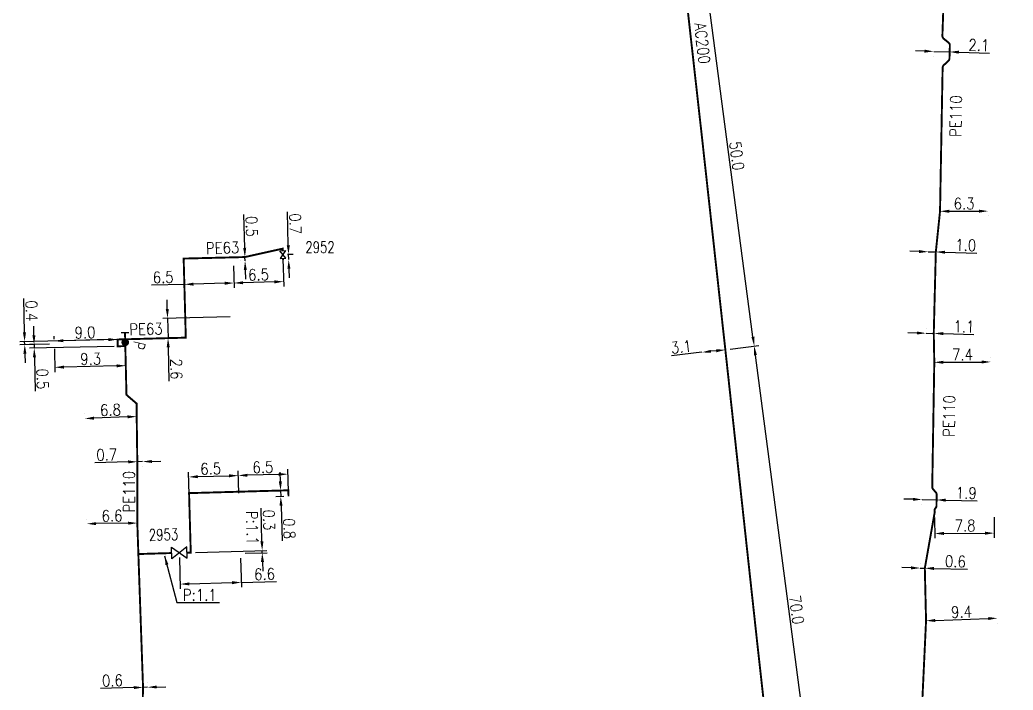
# Model space of a CAD drawing. Header units: millimetres. Extents: x 133989 to 135004, y 130988 to 132014.
# Drawn here: x 134155.7 to 134285.8, y 131552.3 to 131640.1 of the extents above; entities that cross this region are included whole.
import ezdxf
from ezdxf.enums import TextEntityAlignment as Align

# ---------------------------------------------------------------- set-up
doc = ezdxf.new("R2010")
doc.units = ezdxf.units.MM
doc.header["$PDMODE"] = 34
doc.linetypes.add('L_25_AP', pattern=[2000, 1000, 1000])
doc.linetypes.add('L_25_PE', pattern=[2000, 1000, 1000])
doc.layers.get('0').update_dxf_attribs({"linetype": 'CONTINUOUS'})
doc.layers.get('Defpoints').update_dxf_attribs({"linetype": 'CONTINUOUS'})
for name, color, linetype in [('L_150', 1, 'CONTINUOUS'), ('L_300', 7, 'CONTINUOUS'), ('L_340', 7, 'CONTINUOUS')]:
    doc.layers.add(name, color=color, linetype=linetype)
doc.styles.add('G_ROMANS', font='ROMANS.SHX', dxfattribs={"width": 0.75})
doc.styles.get("Standard").update_dxf_attribs({"font": 'romans.shx', "width": 0.85})
doc.dimstyles.get("Standard").update_dxf_attribs({"dimtxt": 1.5, "dimasz": 1.2, "dimexe": 0.625, "dimexo": 0.625, "dimgap": 0.25, "dimtad": 1, "dimdec": 1, "dimzin": 0, "dimdsep": 46, "dimtxsty": 'Standard', "dimcen": -0.5, "dimadec": 0, "dimazin": 0, "dimtfac": 1, "dimtdec": 1, "dimtmove": 0, "dimatfit": 3, "dimfxl": 0, "dimtolj": 1, "dimtzin": 0, "dimarcsym": 0})

# ---------------------------------------------------------------- blocks, each defined once
blk = doc.blocks.new('*D47')
at = {"layer": 'Defpoints', "color": 0, "linetype": 'Continuous', "transparency": 16777216}
for p in [(134274.38, 131561.35), (134283.72, 131561.68), (134283.72, 131561.68)]:
    blk.add_point(p, dxfattribs=at)
at = {"layer": 'L_150', "color": 0, "linetype": 'Continuous', "lineweight": -2, "transparency": 16777216}
for p, q in [((134274.4, 131560.73), (134274.4, 131560.73)), ((134275.58, 131561.39), (134282.52, 131561.64)), ((134283.75, 131561.05), (134283.75, 131561.05))]:
    blk.add_line(p, q, dxfattribs=at)
at = {"layer": 'L_150', "color": 0, "linetype": 'Continuous', "transparency": 16777216}
for points in [[(134275.57, 131561.59), (134275.59, 131561.19), (134274.38, 131561.35)], [(134282.52, 131561.84), (134282.53, 131561.44), (134283.72, 131561.68)]]:
    blk.add_solid(points, dxfattribs=at)
at = {"layer": 'L_150', "color": 0, "linetype": 'Continuous', "transparency": 16777216, "insert": (134279.02, 131562.51), "char_height": 1.5, "attachment_point": 5, "rotation": 1.9984}
blk.add_mtext('\\A1;9.4', dxfattribs=at)
blk = doc.blocks.new('*D64')
at = {"layer": 'Defpoints', "color": 0, "linetype": 'Continuous', "transparency": 16777216}
for p in [(134273.62, 131568.25), (134273.62, 131568.25), (134274.22, 131568.23)]:
    blk.add_point(p, dxfattribs=at)
at = {"layer": 'L_150', "color": 0, "linetype": 'Continuous', "lineweight": -2, "transparency": 16777216}
for p, q in [((134273.64, 131568.87), (134273.64, 131568.87)), ((134274.24, 131568.86), (134274.24, 131568.86)), ((134272.42, 131568.28), (134271.22, 131568.31)), ((134273.62, 131568.25), (134274.22, 131568.23)), ((134275.42, 131568.2), (134279.79, 131568.09))]:
    blk.add_line(p, q, dxfattribs=at)
at = {"layer": 'L_150', "color": 0, "linetype": 'Continuous', "transparency": 16777216}
for points in [[(134272.43, 131568.48), (134272.42, 131568.08), (134273.62, 131568.25)], [(134275.43, 131568.4), (134275.42, 131568), (134274.22, 131568.23)]]:
    blk.add_solid(points, dxfattribs=at)
at = {"layer": 'L_150', "color": 0, "linetype": 'Continuous', "transparency": 16777216, "insert": (134278.23, 131569.13), "char_height": 1.5, "attachment_point": 5, "rotation": 358.4951}
blk.add_mtext('\\A1;0.6', dxfattribs=at)
blk = doc.blocks.new('*D65')
at = {"layer": 'Defpoints', "color": 0, "linetype": 'Continuous', "transparency": 16777216}
for p in [(134273.86, 131577.23), (134273.86, 131577.23), (134275.76, 131577.18)]:
    blk.add_point(p, dxfattribs=at)
at = {"layer": 'L_150', "color": 0, "linetype": 'Continuous', "lineweight": -2, "transparency": 16777216}
for p, q in [((134272.66, 131577.26), (134271.46, 131577.28)), ((134273.84, 131576.6), (134273.84, 131576.6)), ((134273.86, 131577.23), (134275.76, 131577.18)), ((134275.74, 131576.56), (134275.74, 131576.56)), ((134276.96, 131577.15), (134281.09, 131577.05))]:
    blk.add_line(p, q, dxfattribs=at)
at = {"layer": 'L_150', "color": 0, "linetype": 'Continuous', "transparency": 16777216}
for points in [[(134272.66, 131577.46), (134272.65, 131577.06), (134273.86, 131577.23)], [(134276.96, 131577.35), (134276.95, 131576.95), (134275.76, 131577.18)]]:
    blk.add_solid(points, dxfattribs=at)
at = {"layer": 'L_150', "color": 0, "linetype": 'Continuous', "transparency": 16777216, "insert": (134279.65, 131578.09), "char_height": 1.5, "attachment_point": 5, "rotation": 358.614}
blk.add_mtext('\\A1;1.9', dxfattribs=at)
blk = doc.blocks.new('*D66')
at = {"layer": 'Defpoints', "color": 0, "linetype": 'Continuous', "transparency": 16777216}
for p in [(134275.46, 131595.21), (134282.86, 131595.26), (134282.86, 131595.26)]:
    blk.add_point(p, dxfattribs=at)
at = {"layer": 'L_150', "color": 0, "linetype": 'Continuous', "lineweight": -2, "transparency": 16777216}
for p, q in [((134282.85, 131595.89), (134282.85, 131595.89)), ((134275.45, 131595.83), (134275.45, 131595.83)), ((134276.66, 131595.21), (134281.66, 131595.25))]:
    blk.add_line(p, q, dxfattribs=at)
at = {"layer": 'L_150', "color": 0, "linetype": 'Continuous', "transparency": 16777216}
for points in [[(134276.66, 131595.41), (134276.66, 131595.01), (134275.46, 131595.21)], [(134281.66, 131595.45), (134281.66, 131595.05), (134282.86, 131595.26)]]:
    blk.add_solid(points, dxfattribs=at)
at = {"layer": 'L_150', "color": 0, "linetype": 'Continuous', "transparency": 16777216, "insert": (134279.15, 131596.23), "char_height": 1.5, "attachment_point": 5, "rotation": 0.4269}
blk.add_mtext('\\A1;7.4', dxfattribs=at)
blk = doc.blocks.new('*D67')
at = {"layer": 'Defpoints', "color": 0, "linetype": 'Continuous', "transparency": 16777216}
for p in [(134274.38, 131599.02), (134274.38, 131599.02), (134275.43, 131599)]:
    blk.add_point(p, dxfattribs=at)
at = {"layer": 'L_150', "color": 0, "linetype": 'Continuous', "lineweight": -2, "transparency": 16777216}
for p, q in [((134273.18, 131599.05), (134271.99, 131599.08)), ((134274.38, 131599.02), (134275.43, 131599)), ((134274.4, 131599.65), (134274.4, 131599.65)), ((134275.45, 131599.62), (134275.45, 131599.62)), ((134276.63, 131598.97), (134280.64, 131598.86))]:
    blk.add_line(p, q, dxfattribs=at)
at = {"layer": 'L_150', "color": 0, "linetype": 'Continuous', "transparency": 16777216}
for points in [[(134273.19, 131599.25), (134273.18, 131598.85), (134274.38, 131599.02)], [(134276.64, 131599.17), (134276.63, 131598.77), (134275.43, 131599)]]:
    blk.add_solid(points, dxfattribs=at)
at = {"layer": 'L_150', "color": 0, "linetype": 'Continuous', "transparency": 16777216, "insert": (134279.35, 131599.9), "char_height": 1.5, "attachment_point": 5, "rotation": 358.5393}
blk.add_mtext('\\A1;1.1', dxfattribs=at)
blk = doc.blocks.new('*D68')
at = {"layer": 'Defpoints', "color": 0, "linetype": 'Continuous', "transparency": 16777216}
for p in [(134274.66, 131609.69), (134274.66, 131609.69), (134275.66, 131609.67)]:
    blk.add_point(p, dxfattribs=at)
at = {"layer": 'L_150', "color": 0, "linetype": 'Continuous', "lineweight": -2, "transparency": 16777216}
for p, q in [((134273.47, 131609.72), (134272.27, 131609.76)), ((134274.66, 131609.69), (134275.66, 131609.67)), ((134276.86, 131609.63), (134281.05, 131609.52))]:
    blk.add_line(p, q, dxfattribs=at)
at = {"layer": 'L_150', "color": 0, "linetype": 'Continuous', "transparency": 16777216}
for points in [[(134273.47, 131609.92), (134273.46, 131609.52), (134274.66, 131609.69)], [(134276.87, 131609.83), (134276.86, 131609.43), (134275.66, 131609.67)]]:
    blk.add_solid(points, dxfattribs=at)
at = {"layer": 'L_150', "color": 0, "linetype": 'Continuous', "transparency": 16777216, "insert": (134279.58, 131610.56), "char_height": 1.5, "attachment_point": 5, "rotation": 358.4835}
blk.add_mtext('\\A1;1.0', dxfattribs=at)
blk = doc.blocks.new('*D69')
at = {"layer": 'Defpoints', "color": 0, "linetype": 'Continuous', "transparency": 16777216}
for p in [(134276.21, 131615), (134282.51, 131615.02), (134282.51, 131615.02)]:
    blk.add_point(p, dxfattribs=at)
at = {"layer": 'L_150', "color": 0, "linetype": 'Continuous', "lineweight": -2, "transparency": 16777216}
for p, q in [((134276.21, 131614.38), (134276.21, 131614.38)), ((134277.41, 131615), (134281.31, 131615.01)), ((134282.51, 131614.39), (134282.51, 131614.39))]:
    blk.add_line(p, q, dxfattribs=at)
at = {"layer": 'L_150', "color": 0, "linetype": 'Continuous', "transparency": 16777216}
for points in [[(134277.41, 131615.2), (134277.41, 131614.8), (134276.21, 131615)], [(134281.31, 131615.21), (134281.31, 131614.81), (134282.51, 131615.02)]]:
    blk.add_solid(points, dxfattribs=at)
at = {"layer": 'L_150', "color": 0, "linetype": 'Continuous', "transparency": 16777216, "insert": (134279.36, 131616.01), "char_height": 1.5, "attachment_point": 5, "rotation": 0.1408}
blk.add_mtext('\\A1;6.3', dxfattribs=at)
blk = doc.blocks.new('*D70')
at = {"layer": 'Defpoints', "color": 0, "linetype": 'Continuous', "transparency": 16777216}
for p in [(134275.38, 131635.96), (134275.38, 131635.94), (134277.47, 131635.88)]:
    blk.add_point(p, dxfattribs=at)
at = {"layer": 'L_150', "color": 0, "linetype": 'Continuous', "lineweight": -2, "transparency": 16777216}
for p, q in [((134277.49, 131636.51), (134277.49, 131636.51)), ((134274.18, 131635.98), (134272.98, 131636.01)), ((134275.36, 131635.33), (134275.36, 131635.32)), ((134275.38, 131635.94), (134277.47, 131635.88)), ((134278.67, 131635.84), (134282.68, 131635.72))]:
    blk.add_line(p, q, dxfattribs=at)
at = {"layer": 'L_150', "color": 0, "linetype": 'Continuous', "transparency": 16777216}
for points in [[(134274.18, 131636.18), (134274.17, 131635.78), (134275.38, 131635.94)], [(134278.68, 131636.04), (134278.67, 131635.64), (134277.47, 131635.88)]]:
    blk.add_solid(points, dxfattribs=at)
at = {"layer": 'L_150', "color": 0, "linetype": 'Continuous', "transparency": 16777216, "insert": (134281.3, 131636.77), "char_height": 1.5, "attachment_point": 5, "rotation": 358.287}
blk.add_mtext('\\A1;2.1', dxfattribs=at)
blk = doc.blocks.new('*D75')
at = {"layer": 'Defpoints', "color": 0, "linetype": 'Continuous', "transparency": 16777216}
for p in [(134171.85, 131552.62), (134171.85, 131552.62), (134172.45, 131552.64)]:
    blk.add_point(p, dxfattribs=at)
at = {"layer": 'L_150', "color": 0, "linetype": 'Continuous', "lineweight": -2, "transparency": 16777216}
for p, q in [((134171.83, 131553.25), (134171.83, 131553.25)), ((134172.43, 131553.26), (134172.43, 131553.26)), ((134170.65, 131552.59), (134166.28, 131552.48)), ((134172.45, 131552.64), (134171.85, 131552.62)), ((134173.65, 131552.67), (134174.85, 131552.7))]:
    blk.add_line(p, q, dxfattribs=at)
at = {"layer": 'L_150', "color": 0, "linetype": 'Continuous', "transparency": 16777216}
for points in [[(134170.64, 131552.79), (134170.65, 131552.39), (134171.85, 131552.62)], [(134173.64, 131552.87), (134173.65, 131552.47), (134172.45, 131552.64)]]:
    blk.add_solid(points, dxfattribs=at)
at = {"layer": 'L_150', "color": 0, "linetype": 'Continuous', "transparency": 16777216, "insert": (134167.84, 131553.52), "char_height": 1.5, "attachment_point": 5, "rotation": 1.4645}
blk.add_mtext('\\A1;0.6', dxfattribs=at)
blk = doc.blocks.new('*D76')
at = {"layer": 'Defpoints', "color": 0, "linetype": 'Continuous', "transparency": 16777216}
for p in [(134160.22, 131597.61), (134169.52, 131597.83), (134160.29, 131594.55)]:
    blk.add_point(p, dxfattribs=at)
at = {"layer": 'L_300', "color": 0, "linetype": 'Continuous', "lineweight": -2, "transparency": 16777216}
for p, q in [((134169.53, 131597.2), (134169.6, 131594.14)), ((134160.24, 131596.99), (134160.31, 131593.93)), ((134168.39, 131594.74), (134161.49, 131594.58))]:
    blk.add_line(p, q, dxfattribs=at)
at = {"layer": 'L_300', "color": 0, "linetype": 'Continuous', "transparency": 16777216}
for points in [[(134161.49, 131594.78), (134161.5, 131594.38), (134160.29, 131594.55)], [(134168.39, 131594.94), (134168.4, 131594.54), (134169.59, 131594.77)]]:
    blk.add_solid(points, dxfattribs=at)
at = {"layer": 'L_300', "color": 0, "linetype": 'Continuous', "transparency": 16777216, "insert": (134164.99, 131595.66), "char_height": 1.5, "attachment_point": 5, "rotation": 1.3064}
blk.add_mtext('\\A1;9.3', dxfattribs=at)
blk = doc.blocks.new('*D77')
at = {"layer": 'Defpoints', "color": 0, "linetype": 'Continuous', "transparency": 16777216}
for p in [(134171.02, 131588.1), (134164.22, 131587.84), (134164.22, 131587.84)]:
    blk.add_point(p, dxfattribs=at)
at = {"layer": 'L_150', "color": 0, "linetype": 'Continuous', "lineweight": -2, "transparency": 16777216}
for p, q in [((134164.2, 131588.47), (134164.2, 131588.47)), ((134169.82, 131588.06), (134165.42, 131587.89)), ((134171, 131588.73), (134171, 131588.73))]:
    blk.add_line(p, q, dxfattribs=at)
at = {"layer": 'L_150', "color": 0, "linetype": 'Continuous', "transparency": 16777216}
for points in [[(134165.42, 131588.09), (134165.43, 131587.69), (134164.22, 131587.84)], [(134169.81, 131588.26), (134169.83, 131587.86), (134171.02, 131588.1)]]:
    blk.add_solid(points, dxfattribs=at)
at = {"layer": 'L_150', "color": 0, "linetype": 'Continuous', "transparency": 16777216, "insert": (134167.58, 131588.97), "char_height": 1.5, "attachment_point": 5, "rotation": 2.1694}
blk.add_mtext('\\A1;6.8', dxfattribs=at)
blk = doc.blocks.new('*D78')
at = {"layer": 'Defpoints', "color": 0, "linetype": 'Continuous', "transparency": 16777216}
for p in [(134171.1, 131582.18), (134171.8, 131582.2), (134171.8, 131582.2)]:
    blk.add_point(p, dxfattribs=at)
at = {"layer": 'L_150', "color": 0, "linetype": 'Continuous', "lineweight": -2, "transparency": 16777216}
for p, q in [((134169.9, 131582.16), (134165.53, 131582.06)), ((134171.8, 131582.2), (134171.1, 131582.18)), ((134171.11, 131581.56), (134171.11, 131581.56)), ((134171.81, 131581.57), (134171.81, 131581.57)), ((134173, 131582.22), (134174.2, 131582.25))]:
    blk.add_line(p, q, dxfattribs=at)
at = {"layer": 'L_150', "color": 0, "linetype": 'Continuous', "transparency": 16777216}
for points in [[(134169.9, 131582.36), (134169.91, 131581.96), (134171.1, 131582.18)], [(134173, 131582.42), (134173.01, 131582.02), (134171.8, 131582.2)]]:
    blk.add_solid(points, dxfattribs=at)
at = {"layer": 'L_150', "color": 0, "linetype": 'Continuous', "transparency": 16777216, "insert": (134167.1, 131583.1), "char_height": 1.5, "attachment_point": 5, "rotation": 1.2256}
blk.add_mtext('\\A1;0.7', dxfattribs=at)
blk = doc.blocks.new('*D79')
at = {"layer": 'Defpoints', "color": 0, "linetype": 'Continuous', "transparency": 16777216}
for p in [(134164.5, 131574.06), (134164.5, 131574.06), (134171.1, 131574.15)]:
    blk.add_point(p, dxfattribs=at)
at = {"layer": 'L_150', "color": 0, "linetype": 'Continuous', "lineweight": -2, "transparency": 16777216}
for p, q in [((134164.5, 131574.68), (134164.5, 131574.68)), ((134169.9, 131574.13), (134165.7, 131574.07)), ((134171.09, 131574.77), (134171.09, 131574.77))]:
    blk.add_line(p, q, dxfattribs=at)
at = {"layer": 'L_150', "color": 0, "linetype": 'Continuous', "transparency": 16777216}
for points in [[(134165.7, 131574.27), (134165.71, 131573.87), (134164.5, 131574.06)], [(134169.9, 131574.33), (134169.91, 131573.93), (134171.1, 131574.15)]]:
    blk.add_solid(points, dxfattribs=at)
at = {"layer": 'L_150', "color": 0, "linetype": 'Continuous', "transparency": 16777216, "insert": (134167.79, 131575.1), "char_height": 1.5, "attachment_point": 5, "rotation": 0.7959}
blk.add_mtext('\\A1;6.6', dxfattribs=at)
blk = doc.blocks.new('*D80')
at = {"layer": 'Defpoints', "color": 0, "linetype": 'Continuous', "transparency": 16777216}
for p in [(134156.36, 131597.53), (134160.22, 131597.61), (134169.16, 131598.22)]:
    blk.add_point(p, dxfattribs=at)
at = {"layer": 'L_150', "color": 0, "linetype": 'Continuous', "lineweight": -2, "transparency": 16777216}
for p, q in [((134156.32, 131599.13), (134156.22, 131603.56)), ((134168.53, 131598.2), (134155.72, 131597.91)), ((134159.6, 131597.6), (134155.73, 131597.51)), ((134156.36, 131597.53), (134156.35, 131597.93)), ((134156.38, 131596.33), (134156.41, 131595.13))]:
    blk.add_line(p, q, dxfattribs=at)
at = {"layer": 'L_150', "color": 0, "linetype": 'Continuous', "transparency": 16777216}
for points in [[(134156.52, 131599.13), (134156.12, 131599.12), (134156.35, 131597.93)], [(134156.58, 131596.33), (134156.18, 131596.32), (134156.36, 131597.53)]]:
    blk.add_solid(points, dxfattribs=at)
at = {"layer": 'L_150', "color": 0, "linetype": 'Continuous', "transparency": 16777216, "insert": (134157.26, 131601.96), "char_height": 1.5, "attachment_point": 5, "rotation": 271.3078}
blk.add_mtext('\\A1;0.4', dxfattribs=at)
blk = doc.blocks.new('*D81')
at = {"layer": 'Defpoints', "color": 0, "linetype": 'Continuous', "transparency": 16777216}
for p in [(134157.59, 131597.55), (134160.22, 131597.61), (134168.68, 131597.31)]:
    blk.add_point(p, dxfattribs=at)
at = {"layer": 'L_150', "color": 0, "linetype": 'Continuous', "lineweight": -2, "transparency": 16777216}
for p, q in [((134157.56, 131598.75), (134157.54, 131599.95)), ((134159.6, 131597.6), (134156.97, 131597.54)), ((134168.05, 131597.3), (134156.98, 131597.05)), ((134157.59, 131597.55), (134157.6, 131597.06)), ((134157.63, 131595.86), (134157.73, 131591.43))]:
    blk.add_line(p, q, dxfattribs=at)
at = {"layer": 'L_150', "color": 0, "linetype": 'Continuous', "transparency": 16777216}
for points in [[(134157.76, 131598.76), (134157.36, 131598.75), (134157.59, 131597.55)], [(134157.83, 131595.86), (134157.43, 131595.86), (134157.6, 131597.06)]]:
    blk.add_solid(points, dxfattribs=at)
at = {"layer": 'L_150', "color": 0, "linetype": 'Continuous', "transparency": 16777216, "insert": (134158.69, 131593.04), "char_height": 1.5, "attachment_point": 5, "rotation": 271.3078}
blk.add_mtext('\\A1;0.5', dxfattribs=at)
blk = doc.blocks.new('L_300_12')
at = {"color": 0, "linetype": 'Continuous', "const_width": 0.497, "flags": 128}
blk.add_lwpolyline([(-0.25, 0, 1), (0.25, 0, 1)], format="xyb", close=True, dxfattribs=at)
at = {"color": 0, "linetype": 'Continuous', "style": 'G_ROMANS', "width": 0.75}
blk.add_text('P', height=1.5, dxfattribs=at).set_placement((0, 1.85), align=Align.MIDDLE)
at = {"color": 0, "linetype": 'Continuous', "width": 0.75, "flags": 3}
for tag, p in [('DEF_LEG', (0, -5)), ('DEF_COUP', (0, -7.5)), ('DEF_TYPE', (0, -10))]:
    blk.add_attdef(tag, text='', height=1.2, dxfattribs=at).set_placement(p, align=Align.MIDDLE)
blk = doc.blocks.new('L_340_07')
at = {"color": 0, "linetype": 'Continuous', "const_width": 0.25, "flags": 128}
blk.add_lwpolyline([(0, 0), (1.25, 0)], dxfattribs=at)
at = {"color": 0, "linetype": 'Continuous', "flags": 128}
blk.add_lwpolyline([(1.25, -0.5), (1.25, 0.5)], dxfattribs=at)
at = {"color": 0, "linetype": 'Continuous', "width": 0.75, "flags": 3}
for tag, p in [('DEF_LEG', (0.72, -3.47)), ('DEF_COUP', (0.72, -5.97)), ('DEF_TYPE', (0.72, -8.47))]:
    blk.add_attdef(tag, text='', height=1.2, dxfattribs=at).set_placement(p, align=Align.MIDDLE)
blk = doc.blocks.new('*D82')
at = {"layer": 'Defpoints', "color": 0, "linetype": 'Continuous', "transparency": 16777216}
for p in [(134183.88, 131601.18), (134175.06, 131600.99), (134177.45, 131598.44)]:
    blk.add_point(p, dxfattribs=at)
at = {"layer": 'L_150', "color": 0, "linetype": 'Continuous', "lineweight": -2, "transparency": 16777216}
for p, q in [((134175.03, 131602.19), (134175.01, 131603.39)), ((134183.25, 131601.17), (134174.44, 131600.97)), ((134175.06, 131600.99), (134175.12, 131598.38)), ((134176.83, 131598.42), (134174.49, 131598.37)), ((134175.15, 131597.18), (134175.25, 131592.72))]:
    blk.add_line(p, q, dxfattribs=at)
at = {"layer": 'L_150', "color": 0, "linetype": 'Continuous', "transparency": 16777216}
for points in [[(134175.23, 131602.19), (134174.83, 131602.18), (134175.06, 131600.99)], [(134175.35, 131597.19), (134174.95, 131597.18), (134175.12, 131598.38)]]:
    blk.add_solid(points, dxfattribs=at)
at = {"layer": 'L_150', "color": 0, "linetype": 'Continuous', "transparency": 16777216, "insert": (134176.21, 131594.33), "char_height": 1.5, "attachment_point": 5, "rotation": 271.2814}
blk.add_mtext('\\A1;2.6', dxfattribs=at)
blk = doc.blocks.new('*D83')
at = {"layer": 'Defpoints', "color": 0, "linetype": 'Continuous', "transparency": 16777216}
for p in [(134177.17, 131608.8), (134183.68, 131608.46), (134183.76, 131605.6)]:
    blk.add_point(p, dxfattribs=at)
at = {"layer": 'L_150', "color": 0, "linetype": 'Continuous', "lineweight": -2, "transparency": 16777216}
for p, q in [((134177.18, 131608.18), (134177.28, 131604.8)), ((134183.69, 131607.84), (134183.77, 131604.97)), ((134177.26, 131605.42), (134172.95, 131605.3)), ((134182.56, 131605.57), (134178.46, 131605.45))]:
    blk.add_line(p, q, dxfattribs=at)
at = {"layer": 'L_150', "color": 0, "linetype": 'Continuous', "transparency": 16777216}
for points in [[(134178.45, 131605.65), (134178.46, 131605.25), (134177.26, 131605.42)], [(134182.55, 131605.77), (134182.56, 131605.37), (134183.76, 131605.6)]]:
    blk.add_solid(points, dxfattribs=at)
at = {"layer": 'L_150', "color": 0, "linetype": 'Continuous', "transparency": 16777216, "insert": (134174.48, 131606.35), "char_height": 1.5, "attachment_point": 5, "rotation": 1.5743}
blk.add_mtext('\\A1;6.5', dxfattribs=at)
blk = doc.blocks.new('*D84')
at = {"layer": 'Defpoints', "color": 0, "linetype": 'Continuous', "transparency": 16777216}
for p in [(134185.19, 131609), (134185.21, 131608.5), (134185.21, 131608.5)]:
    blk.add_point(p, dxfattribs=at)
at = {"layer": 'L_150', "color": 0, "linetype": 'Continuous', "lineweight": -2, "transparency": 16777216}
for p, q in [((134185.16, 131610.2), (134185.04, 131614.57)), ((134184.57, 131608.99), (134184.57, 131608.99)), ((134185.21, 131608.5), (134185.19, 131609)), ((134184.58, 131608.49), (134184.58, 131608.49)), ((134185.24, 131607.3), (134185.27, 131606.1))]:
    blk.add_line(p, q, dxfattribs=at)
at = {"layer": 'L_150', "color": 0, "linetype": 'Continuous', "transparency": 16777216}
for points in [[(134185.36, 131610.21), (134184.96, 131610.2), (134185.19, 131609)], [(134185.44, 131607.31), (134185.04, 131607.3), (134185.21, 131608.5)]]:
    blk.add_solid(points, dxfattribs=at)
at = {"layer": 'L_150', "color": 0, "linetype": 'Continuous', "transparency": 16777216, "insert": (134186.08, 131613.01), "char_height": 1.5, "attachment_point": 5, "rotation": 271.5751}
blk.add_mtext('\\A1;0.5', dxfattribs=at)
blk = doc.blocks.new('*D85')
at = {"layer": 'Defpoints', "color": 0, "linetype": 'Continuous', "transparency": 16777216}
for p in [(134190.16, 131609.34), (134183.76, 131605.6), (134183.76, 131605.6)]:
    blk.add_point(p, dxfattribs=at)
at = {"layer": 'L_300', "color": 0, "linetype": 'Continuous', "lineweight": -2, "transparency": 16777216}
for p, q in [((134190.17, 131608.71), (134190.27, 131605.15)), ((134189.05, 131605.75), (134184.96, 131605.63))]:
    blk.add_line(p, q, dxfattribs=at)
at = {"layer": 'L_300', "color": 0, "linetype": 'Continuous', "transparency": 16777216}
for points in [[(134184.95, 131605.83), (134184.96, 131605.43), (134183.76, 131605.6)], [(134189.05, 131605.95), (134189.06, 131605.55), (134190.25, 131605.78)]]:
    blk.add_solid(points, dxfattribs=at)
at = {"layer": 'L_300', "color": 0, "linetype": 'Continuous', "transparency": 16777216, "insert": (134186.98, 131606.69), "char_height": 1.5, "attachment_point": 5, "rotation": 1.5743}
blk.add_mtext('\\A1;6.5', dxfattribs=at)
blk = doc.blocks.new('L_300_09')
at = {"color": 0, "linetype": 'Continuous', "flags": 128}
blk.add_lwpolyline([(-1, 0.75), (1, -0.75), (1, 0.75), (-1, -0.75), (-1, 0.75)], dxfattribs=at)
at = {"color": 0, "linetype": 'Continuous', "width": 0.75}
blk.add_attdef('NUM', text='', height=1.5, dxfattribs=at).set_placement((0, 2.1), align=Align.MIDDLE_CENTER)
at = {"color": 0, "linetype": 'Continuous', "width": 0.75, "flags": 3}
for tag, p in [('DEF_LEG', (0, -5)), ('DEF_COUP', (0, -7.5)), ('DEF_TYPE', (0, -10))]:
    blk.add_attdef(tag, text='', height=1.2, dxfattribs=at).set_placement(p, align=Align.MIDDLE)
blk = doc.blocks.new('*D86')
at = {"layer": 'Defpoints', "color": 0, "linetype": 'Continuous', "transparency": 16777216}
for p in [(134190.16, 131609.34), (134190.92, 131608.66), (134190.92, 131608.66)]:
    blk.add_point(p, dxfattribs=at)
at = {"layer": 'L_300', "color": 0, "linetype": 'Continuous', "lineweight": -2, "transparency": 16777216}
for p, q in [((134190.87, 131610.56), (134190.75, 131614.93)), ((134190.78, 131609.36), (134191.52, 131609.38)), ((134190.92, 131608.66), (134190.9, 131609.36)), ((134190.29, 131608.64), (134190.29, 131608.64)), ((134190.95, 131607.46), (134190.98, 131606.26))]:
    blk.add_line(p, q, dxfattribs=at)
at = {"layer": 'L_300', "color": 0, "linetype": 'Continuous', "transparency": 16777216}
for points in [[(134191.07, 131610.56), (134190.67, 131610.55), (134190.9, 131609.36)], [(134191.15, 131607.47), (134190.75, 131607.46), (134190.92, 131608.66)]]:
    blk.add_solid(points, dxfattribs=at)
at = {"layer": 'L_300', "color": 0, "linetype": 'Continuous', "transparency": 16777216, "insert": (134191.79, 131613.37), "char_height": 1.5, "attachment_point": 5, "rotation": 271.5751}
blk.add_mtext('\\A1;0.7', dxfattribs=at)
blk = doc.blocks.new('*D87')
at = {"layer": 'Defpoints', "color": 0, "linetype": 'Continuous', "transparency": 16777216}
for p in [(134184.32, 131580.38), (134190.9, 131577.64), (134184.4, 131577.46)]:
    blk.add_point(p, dxfattribs=at)
at = {"layer": 'L_150', "color": 0, "linetype": 'Continuous', "lineweight": -2, "transparency": 16777216}
for p, q in [((134184.38, 131578.08), (134184.3, 131581)), ((134189.62, 131580.53), (134185.52, 131580.41)), ((134190.88, 131578.27), (134190.8, 131581.19))]:
    blk.add_line(p, q, dxfattribs=at)
at = {"layer": 'L_150', "color": 0, "linetype": 'Continuous', "transparency": 16777216}
for points in [[(134185.51, 131580.61), (134185.52, 131580.21), (134184.32, 131580.38)], [(134189.61, 131580.73), (134189.62, 131580.33), (134190.81, 131580.56)]]:
    blk.add_solid(points, dxfattribs=at)
at = {"layer": 'L_150', "color": 0, "linetype": 'Continuous', "transparency": 16777216, "insert": (134187.54, 131581.47), "char_height": 1.5, "attachment_point": 5, "rotation": 1.6179}
blk.add_mtext('\\A1;6.5', dxfattribs=at)
blk = doc.blocks.new('*D88')
at = {"layer": 'Defpoints', "color": 0, "linetype": 'Continuous', "transparency": 16777216}
for p in [(134190.87, 131578.44), (134190.9, 131577.64), (134189.88, 131577.61)]:
    blk.add_point(p, dxfattribs=at)
at = {"layer": 'L_150', "color": 0, "linetype": 'Continuous', "lineweight": -2, "transparency": 16777216}
for p, q in [((134189.83, 131579.61), (134189.79, 131580.81)), ((134190.25, 131578.42), (134189.24, 131578.39)), ((134189.86, 131578.41), (134189.88, 131577.61)), ((134190.27, 131577.62), (134189.26, 131577.59)), ((134189.92, 131576.41), (134190.05, 131571.81))]:
    blk.add_line(p, q, dxfattribs=at)
at = {"layer": 'L_150', "color": 0, "linetype": 'Continuous', "transparency": 16777216}
for points in [[(134190.03, 131579.62), (134189.63, 131579.61), (134189.86, 131578.41)], [(134190.12, 131576.42), (134189.72, 131576.41), (134189.88, 131577.61)]]:
    blk.add_solid(points, dxfattribs=at)
at = {"layer": 'L_150', "color": 0, "linetype": 'Continuous', "transparency": 16777216, "insert": (134191, 131573.42), "char_height": 1.5, "attachment_point": 5, "rotation": 271.6179}
blk.add_mtext('\\A1;0.8', dxfattribs=at)
blk = doc.blocks.new('*D89')
at = {"layer": 'Defpoints', "color": 0, "linetype": 'Continuous', "transparency": 16777216}
for p in [(134184.32, 131580.37), (134177.9, 131577.27), (134184.4, 131577.46)]:
    blk.add_point(p, dxfattribs=at)
at = {"layer": 'L_150', "color": 0, "linetype": 'Continuous', "lineweight": -2, "transparency": 16777216}
for p, q in [((134177.88, 131577.9), (134177.8, 131580.82)), ((134179.02, 131580.23), (134183.12, 131580.34)), ((134184.38, 131578.08), (134184.3, 131581))]:
    blk.add_line(p, q, dxfattribs=at)
at = {"layer": 'L_150', "color": 0, "linetype": 'Continuous', "transparency": 16777216}
for points in [[(134179.01, 131580.43), (134179.03, 131580.03), (134177.82, 131580.19)], [(134183.11, 131580.54), (134183.12, 131580.14), (134184.32, 131580.37)]]:
    blk.add_solid(points, dxfattribs=at)
at = {"layer": 'L_150', "color": 0, "linetype": 'Continuous', "transparency": 16777216, "insert": (134180.71, 131581.27), "char_height": 1.5, "attachment_point": 5, "rotation": 1.6179}
blk.add_mtext('\\A1;6.5', dxfattribs=at)
blk = doc.blocks.new('*D90')
at = {"layer": 'Defpoints', "color": 0, "linetype": 'Continuous', "transparency": 16777216}
for p in [(134178.1, 131570.29), (134184.61, 131570.17), (134187.46, 131570.25)]:
    blk.add_point(p, dxfattribs=at)
at = {"layer": 'L_150', "color": 0, "linetype": 'Continuous', "lineweight": -2, "transparency": 16777216}
for p, q in [((134187.42, 131571.75), (134187.3, 131576.12)), ((134178.72, 131570.31), (134188.08, 131570.57)), ((134185.23, 131570.19), (134188.09, 131570.26)), ((134187.46, 131570.25), (134187.45, 131570.55)), ((134187.49, 131569.05), (134187.53, 131567.85))]:
    blk.add_line(p, q, dxfattribs=at)
at = {"layer": 'L_150', "color": 0, "linetype": 'Continuous', "transparency": 16777216}
for points in [[(134187.62, 131571.75), (134187.22, 131571.74), (134187.45, 131570.55)], [(134187.69, 131569.05), (134187.29, 131569.04), (134187.46, 131570.25)]]:
    blk.add_solid(points, dxfattribs=at)
at = {"layer": 'L_150', "color": 0, "linetype": 'Continuous', "transparency": 16777216, "insert": (134188.34, 131574.56), "char_height": 1.5, "attachment_point": 5, "rotation": 271.5878}
blk.add_mtext('\\A1;0.3', dxfattribs=at)
blk = doc.blocks.new('*D94')
at = {"layer": 'Defpoints', "color": 0, "linetype": 'Continuous', "transparency": 16777216}
for p in [(134176.6, 131570.25), (134184.61, 131570.17), (134184.71, 131566.37)]:
    blk.add_point(p, dxfattribs=at)
at = {"layer": 'L_300', "color": 0, "linetype": 'Continuous', "lineweight": -2, "transparency": 16777216}
for p, q in [((134176.62, 131569.62), (134176.73, 131565.52)), ((134184.62, 131569.54), (134184.73, 131565.75)), ((134177.91, 131566.18), (134183.51, 131566.34)), ((134184.71, 131566.37), (134189.34, 131566.5))]:
    blk.add_line(p, q, dxfattribs=at)
at = {"layer": 'L_300', "color": 0, "linetype": 'Continuous', "transparency": 16777216}
for points in [[(134177.91, 131566.38), (134177.92, 131565.98), (134176.72, 131566.15)], [(134183.51, 131566.54), (134183.52, 131566.14), (134184.71, 131566.37)]]:
    blk.add_solid(points, dxfattribs=at)
at = {"layer": 'L_300', "color": 0, "linetype": 'Continuous', "transparency": 16777216, "insert": (134187.76, 131567.46), "char_height": 1.5, "attachment_point": 5, "rotation": 1.6188}
blk.add_mtext('\\A1;6.6', dxfattribs=at)
blk = doc.blocks.new('*D105')
at = {"layer": 'Defpoints', "color": 0, "linetype": 'Continuous', "transparency": 16777216}
for p in [(134275.5, 131575.49), (134283.3, 131575.54), (134283.31, 131572.83)]:
    blk.add_point(p, dxfattribs=at)
at = {"layer": 'L_340', "color": 0, "linetype": 'Continuous', "lineweight": -2, "transparency": 16777216}
for p, q in [((134275.5, 131574.87), (134275.51, 131572.16)), ((134283.3, 131574.91), (134283.31, 131572.2)), ((134276.71, 131572.79), (134282.11, 131572.82))]:
    blk.add_line(p, q, dxfattribs=at)
at = {"layer": 'L_340', "color": 0, "linetype": 'Continuous', "transparency": 16777216}
for points in [[(134276.71, 131572.99), (134276.71, 131572.59), (134275.51, 131572.78)], [(134282.11, 131573.02), (134282.11, 131572.62), (134283.31, 131572.83)]]:
    blk.add_solid(points, dxfattribs=at)
at = {"layer": 'L_340', "color": 0, "linetype": 'Continuous', "transparency": 16777216, "insert": (134279.49, 131573.81), "char_height": 1.5, "attachment_point": 5, "rotation": 0.3334}
blk.add_mtext('\\A1;7.8', dxfattribs=at)
blk = doc.blocks.new('*D108')
at = {"layer": 'Defpoints', "color": 0, "linetype": 'Continuous', "transparency": 16777216}
for p in [(134245.35, 131646.92), (134242.59, 131646.56), (134248.1, 131596.85)]:
    blk.add_point(p, dxfattribs=at)
at = {"layer": 'L_150', "color": 0, "linetype": 'Continuous', "lineweight": -2, "transparency": 16777216}
for p, q in [((134243.21, 131646.64), (134245.97, 131647)), ((134251.72, 131598.54), (134245.51, 131645.73)), ((134248.72, 131596.93), (134252.5, 131597.43))]:
    blk.add_line(p, q, dxfattribs=at)
at = {"layer": 'L_150', "color": 0, "linetype": 'Continuous', "transparency": 16777216}
for points in [[(134245.71, 131645.76), (134245.31, 131645.7), (134245.35, 131646.92)], [(134251.92, 131598.56), (134251.52, 131598.51), (134251.88, 131597.35)]]:
    blk.add_solid(points, dxfattribs=at)
at = {"layer": 'L_150', "color": 0, "linetype": 'Continuous', "transparency": 16777216, "insert": (134249.61, 131622.26), "char_height": 1.5, "attachment_point": 5, "rotation": 277.4969}
blk.add_mtext('\\A1;50.0', dxfattribs=at)
blk = doc.blocks.new('*D109')
at = {"layer": 'Defpoints', "color": 0, "linetype": 'Continuous', "transparency": 16777216}
for p in [(134245.02, 131596.52), (134248.1, 131596.85), (134248.1, 131596.85)]:
    blk.add_point(p, dxfattribs=at)
at = {"layer": 'L_150', "color": 0, "linetype": 'Continuous', "lineweight": -2, "transparency": 16777216}
for p, q in [((134245.02, 131596.52), (134241.04, 131596.08)), ((134246.91, 131596.72), (134246.21, 131596.65))]:
    blk.add_line(p, q, dxfattribs=at)
at = {"layer": 'L_150', "color": 0, "linetype": 'Continuous', "transparency": 16777216}
for points in [[(134246.19, 131596.84), (134246.24, 131596.45), (134245.02, 131596.52)], [(134246.89, 131596.92), (134246.93, 131596.52), (134248.1, 131596.85)]]:
    blk.add_solid(points, dxfattribs=at)
at = {"layer": 'L_150', "color": 0, "linetype": 'Continuous', "transparency": 16777216, "insert": (134242.33, 131597.23), "char_height": 1.5, "attachment_point": 5, "rotation": 6.2044}
blk.add_mtext('\\A1;3.1', dxfattribs=at)
blk = doc.blocks.new('*D110')
at = {"layer": 'Defpoints', "color": 0, "linetype": 'Continuous', "transparency": 16777216}
for p in [(134251.88, 131597.35), (134248.1, 131596.85), (134255.78, 131527.26)]:
    blk.add_point(p, dxfattribs=at)
at = {"layer": 'L_150', "color": 0, "linetype": 'Continuous', "lineweight": -2, "transparency": 16777216}
for p, q in [((134248.72, 131596.93), (134252.5, 131597.43)), ((134260.85, 131529.14), (134252.03, 131596.16)), ((134256.4, 131527.34), (134261.63, 131528.03))]:
    blk.add_line(p, q, dxfattribs=at)
at = {"layer": 'L_150', "color": 0, "linetype": 'Continuous', "transparency": 16777216}
for points in [[(134252.23, 131596.18), (134251.83, 131596.13), (134251.88, 131597.35)], [(134261.05, 131529.16), (134260.65, 131529.11), (134261.01, 131527.95)]]:
    blk.add_solid(points, dxfattribs=at)
at = {"layer": 'L_150', "color": 0, "linetype": 'Continuous', "transparency": 16777216, "insert": (134257.43, 131562.78), "char_height": 1.5, "attachment_point": 5, "rotation": 277.4969}
blk.add_mtext('\\A1;70.0', dxfattribs=at)
blk = doc.blocks.new('*D112')
at = {"layer": 'Defpoints', "color": 0, "linetype": 'Continuous', "transparency": 16777216}
for p in [(134160.21, 131598.01), (134160.22, 131597.62), (134168.51, 131598.2)]:
    blk.add_point(p, dxfattribs=at)
at = {"layer": 'L_150', "color": 0, "linetype": 'Continuous', "lineweight": -2, "transparency": 16777216}
for p, q in [((134160.21, 131598.24), (134160.2, 131598.64)), ((134167.31, 131598.18), (134161.41, 131598.04)), ((134168.53, 131597.58), (134168.53, 131597.58))]:
    blk.add_line(p, q, dxfattribs=at)
at = {"layer": 'L_150', "color": 0, "linetype": 'Continuous', "transparency": 16777216}
for points in [[(134161.41, 131598.24), (134161.42, 131597.84), (134160.21, 131598.01)], [(134167.31, 131598.38), (134167.32, 131597.98), (134168.51, 131598.2)]]:
    blk.add_solid(points, dxfattribs=at)
at = {"layer": 'L_150', "color": 0, "linetype": 'Continuous', "transparency": 16777216, "insert": (134164.25, 131599.11), "char_height": 1.5, "attachment_point": 5, "rotation": 1.3064}
blk.add_mtext('\\A1;9.0', dxfattribs=at)

msp = doc.modelspace()

# ---------------------------------------------------------------- linework, layer by layer
at = {"layer": 'L_150', "linetype": 'L_25_AP', "const_width": 0.25, "flags": 128}
msp.add_lwpolyline([(134285.66, 131480.69), (134279.34, 131476.14), (134278.15, 131474.92), (134276.9, 131474.08), (134276.9, 131474.08), (134270.65, 131469.82), (134268.43, 131468.31), (134265.44, 131466.27), (134262.41, 131472.48), (134260.47, 131478.14), (134254.35, 131488.32), (134254.5, 131491.47), (134254.75, 131494.98), (134255.52, 131498.64), (134256.2, 131499.13), (134256.2, 131499.13), (134256.2, 131499.13), (134256.2, 131499.13), (134257.15, 131499.94), (134256.75, 131511.17), (134256.71, 131511.6), (134255.78, 131527.26), (134253.38, 131548.47), (134252.18, 131559.32), (134248.1, 131596.85), (134245.04, 131624.68), (134242.59, 131646.56), (134241.17, 131660.13), (134238.03, 131688.6), (134237.73, 131691.41), (134237.52, 131692.97), (134233.88, 131698.9), (134220.2, 131826.35), (134221.76, 131836.71), (134219, 131866.58), (134213.66, 131916.3), (134211.31, 131938.38), (134205.18, 131996.16), (134204.77, 132000)], dxfattribs=at)
at = {"layer": 'L_150', "linetype": 'L_25_PE', "flags": 128}
for points in [[(134257.41, 131511.24, 0.25, 0.25, 0), (134257.77, 131511.28, 0.25, 0.25, 0), (134259.95, 131511.5, 0.25, 0.25, 0), (134261.95, 131511.7, 0.25, 0.25, 0), (134264.63, 131513.59, 0.25, 0.25, 0), (134264.99, 131513.84, 0.25, 0.25, 0), (134266.48, 131516.09, 0.25, 0.25, 0), (134267.05, 131518.85, 0.25, 0.25, 0), (134267.38, 131527.89, 0.25, 0.25, 0), (134267.36, 131528.78, 0.25, 0.25, 0), (134273.61, 131528.89, 0.25, 0.25, 0), (134273.89, 131531.9, 0.25, 0.25, 0), (134273.83, 131549.43, 0.25, 0.25, 0), (134273.93, 131551.7, 0.25, 0.25, 0), (134274.38, 131561.35, 0.25, 0.25, 0), (134274.22, 131568.23, 0.25, 0.25, 0), (134275.5, 131575.49, 0.25, 0.25, 0), (134275.5, 131575.49, 0.25, 0.25, 0), (134275.5, 131575.49, 0.25, 0.25, 0), (134275.49, 131575.9, 0.25, 0.25, 0), (134275.49, 131575.9, 0.25, 0.25, 0), (134275.74, 131576.29, 0.25, 0.25, 0), (134275.76, 131577.18, 0.25, 0.25, 0), (134275.77, 131577.83, 0.25, 0.25, 0.18271), (134275.66, 131578.17, 0.25, 0.25, 0), (134275.3, 131578.59, 0.25, 0.25, -0.18077), (134275.19, 131578.92, 0.25, 0.25, 0), (134275.46, 131595.21, 0.25, 0.25, 0), (134275.39, 131599, 0.25, 0.25, 0), (134275.66, 131609.67, 0.25, 0.25, 0), (134276.21, 131615, 0.25, 0.25, 0), (134276.55, 131633.79, 0.25, 0.25, -0.203484), (134276.71, 131634.15, 0.25, 0.25, 0), (134277.29, 131634.69, 0.25, 0.25, 0.200397), (134277.45, 131635.04, 0.25, 0.25, 0), (134277.47, 131635.88, 0.25, 0.25, 0), (134277.5, 131636.71, 0.25, 0.25, 0.235697), (134277.31, 131637.11, 0.25, 0.25, 0), (134276.71, 131637.59, 0.25, 0.25, -0.23677), (134276.52, 131638, 0.25, 0.25, 0), (134276.67, 131642.33, 0.25, 0.25, 0), (134276.69, 131646.24, 0.25, 0.25, 0), (134276.71, 131649.93, 0, 0, 0)], [(134190.14, 131609.84, 0.25, 0.25, 0), (134190.13, 131610.1, 0.25, 0.25, 0), (134185.19, 131609, 0.25, 0.25, 0), (134177.17, 131608.8, 0.25, 0.25, 0), (134177.17, 131608.8, 0.25, 0.25, 0), (134177.45, 131598.44, 0.25, 0.25, 0), (134168.53, 131598.2, 0.25, 0.25, 0), (134168.53, 131597.31, 0.25, 0.25, 0), (134169.53, 131597.33, 0, 0, 0)], [(134184.32, 131458.55, 0.25, 0.25, 0), (134184.14, 131458.8, 0.25, 0.25, 0), (134186.73, 131465.92, 0.25, 0.25, 0), (134184.44, 131469.32, 0.25, 0.25, 0), (134177.55, 131479.54, 0.25, 0.25, 0), (134175.26, 131483.39, 0.25, 0.25, 0), (134174.03, 131487.25, 0.25, 0.25, 0), (134173.25, 131493.21, 0.25, 0.25, 0), (134173.09, 131502.79, 0.25, 0.25, 0), (134172.72, 131512.93, 0.25, 0.25, 0), (134172.49, 131520.09, 0.25, 0.25, 0), (134171.31, 131521.69, 0.25, 0.25, 0), (134171.31, 131523.19, 0.25, 0.25, 0), (134172.37, 131523.91, 0.25, 0.25, 0), (134172.28, 131526.83, 0.25, 0.25, 0), (134171.72, 131546.64, 0.25, 0.25, 0), (134171.85, 131552.62, 0.25, 0.25, 0), (134171.24, 131570.09, 0.25, 0.25, 0), (134171.1, 131574.15, 0.25, 0.25, 0), (134171.1, 131582.18, 0.25, 0.25, 0), (134171.02, 131588.1, 0.25, 0.25, 0), (134171.03, 131589.79, 0.25, 0.25, 0), (134169.68, 131590.95, 0.25, 0.25, 0), (134169.53, 131597.33, 0.25, 0.25, 0), (134169.52, 131597.83, 0, 0, 0)], [(134175.6, 131570.22, 0.25, 0.25, 0), (134171.24, 131570.09, 0, 0, 0)]]:
    msp.add_lwpolyline(points, format="xyseb", dxfattribs=at)
at = {"layer": 'L_150', "linetype": 'L_25_PE', "const_width": 0.25, "flags": 128}
for points in [[(134190.17, 131608.84), (134190.17, 131608.64)], [(134190.9, 131577.64), (134190.87, 131578.44), (134177.88, 131578.07), (134177.9, 131577.27), (134178.1, 131570.28), (134177.6, 131570.27)]]:
    msp.add_lwpolyline(points, dxfattribs=at)

# ---------------------------------------------------------------- block references
at = {"layer": 'L_300'}
ref = msp.add_blockref('L_300_09', (134190.16, 131609.34), dxfattribs=dict(at, xscale=0.4999999999934767, yscale=0.4999999999934767, zscale=0.4999999999934767, rotation=271.5750577188513))
ref.add_attrib('NUM', '2952', dxfattribs={"layer": '0', "color": 0, "linetype": 'Continuous', "height": 1.5, "width": 0.75}).set_placement((134195.02, 131610.29), align=Align.MIDDLE_CENTER)
at = {"layer": 'L_300', "rotation": 257.2581070198015}
msp.add_blockref('L_300_12', (134169.52, 131597.83), dxfattribs=at)
at = {"layer": 'L_300'}
ref = msp.add_blockref('L_300_09', (134176.6, 131570.25), dxfattribs=dict(at, rotation=1.618848895579518))
ref.add_attrib('NUM', '2953', dxfattribs={"layer": '0', "color": 0, "linetype": 'Continuous', "height": 1.5, "rotation": 1.6188, "width": 0.75}).set_placement((134174.53, 131572.63), align=Align.MIDDLE_CENTER)
at = {"layer": 'L_340', "rotation": 91.30637866562556}
msp.add_blockref('L_340_07', (134169.52, 131597.83), dxfattribs=at)

# ---------------------------------------------------------------- texts
at = {"layer": 'L_150', "linetype": 'Continuous', "width": 0.85}
for s, rotation, p in [('AC200', 276.4652, (134244.04, 131639.62)), ('PE110', 88.9668, (134278.97, 131624.72)), ('PE63', 1.6179, (134180.1, 131609.39)), ('PE63', 1.4905, (134170.07, 131598.76)), ('PE110', 89.0445, (134278.1, 131585.42)), ('PE110', 90.0127, (134170.77, 131575.52)), ('P:1.1', 271.5878, (134185.34, 131575.73))]:
    msp.add_text(s, height=1.5, rotation=rotation, dxfattribs=at).set_placement(p)
at = {"layer": 'L_150', "linetype": 'Continuous', "insert": (134177.07, 131563.98), "char_height": 1.5, "attachment_point": 7}
msp.add_mtext('P:1.1', dxfattribs=at)

# ---------------------------------------------------------------- dimensions: what is measured, and where the dimension line sits
at = {"layer": 'L_150', "linetype": 'Continuous'}
for base, p1, p2, angle, picture, middle in [((134245.35, 131646.92), (134248.1, 131596.85), (134242.59, 131646.56), 277.4969, '*D108', (134248.61, 131622.13)), ((134275.38, 131635.94), (134277.47, 131635.88), (134275.38, 131635.96), 358.287, '*D70', (134281.27, 131635.77)), ((134282.51, 131615.02), (134276.21, 131615), (134282.51, 131615.02), 180.1408, '*D69', (134279.36, 131615.01)), ((134185.21, 131608.5), (134185.19, 131609), (134185.21, 131608.5), 91.5751, '*D84', (134185.08, 131612.99)), ((134274.66, 131609.69), (134275.66, 131609.67), (134274.66, 131609.69), 358.4835, '*D68', (134279.56, 131609.56)), ((134183.76, 131605.6), (134177.17, 131608.8), (134183.68, 131608.46), 181.5743, '*D83', (134174.5, 131605.35)), ((134156.36, 131597.53), (134169.16, 131598.22), (134160.22, 131597.61), 91.3078, '*D80', (134156.26, 131601.94)), ((134175.06, 131600.99), (134177.45, 131598.44), (134183.88, 131601.18), 271.2814, '*D82', (134175.21, 131594.31)), ((134157.59, 131597.55), (134168.68, 131597.31), (134160.22, 131597.61), 271.3078, '*D81', (134157.69, 131593.01)), ((134274.38, 131599.02), (134275.43, 131599), (134274.38, 131599.02), 358.5393, '*D67', (134279.33, 131598.9)), ((134248.1, 131596.85), (134245.02, 131596.52), (134248.1, 131596.85), 186.2044, '*D109', (134242.43, 131596.23)), ((134251.88, 131597.35), (134255.78, 131527.26), (134248.1, 131596.85), 277.4969, '*D110', (134256.44, 131562.65)), ((134282.86, 131595.26), (134275.46, 131595.21), (134282.86, 131595.26), 180.4269, '*D66', (134279.16, 131595.23)), ((134164.22, 131587.84), (134171.02, 131588.1), (134164.22, 131587.84), 2.1694, '*D77', (134167.62, 131587.97)), ((134171.8, 131582.2), (134171.1, 131582.18), (134171.8, 131582.2), 181.2256, '*D78', (134167.12, 131582.1)), ((134184.32, 131580.37), (134177.9, 131577.27), (134184.4, 131577.46), 181.6179, '*D89', (134180.74, 131580.27)), ((134184.32, 131580.38), (134190.9, 131577.64), (134184.4, 131577.46), 1.6179, '*D87', (134187.57, 131580.47)), ((134189.88, 131577.61), (134190.87, 131578.44), (134190.9, 131577.64), 91.6179, '*D88', (134190, 131573.39)), ((134273.86, 131577.23), (134275.76, 131577.18), (134273.86, 131577.23), 358.614, '*D65', (134279.62, 131577.09)), ((134164.5, 131574.06), (134171.1, 131574.15), (134164.5, 131574.06), 0.7959, '*D79', (134167.8, 131574.1)), ((134187.46, 131570.25), (134178.1, 131570.29), (134184.61, 131570.17), 91.5878, '*D90', (134187.34, 131574.53)), ((134273.62, 131568.25), (134274.22, 131568.23), (134273.62, 131568.25), 358.4951, '*D64', (134278.21, 131568.13)), ((134283.72, 131561.68), (134274.38, 131561.35), (134283.72, 131561.68), 181.9984, '*D47', (134279.05, 131561.51)), ((134171.85, 131552.62), (134172.45, 131552.64), (134171.85, 131552.62), 1.4645, '*D75', (134167.86, 131552.52))]:
    dim = msp.add_linear_dim(base=base, p1=p1, p2=p2, angle=angle, dimstyle='Standard', dxfattribs=at)
    dim.commit()
    dim.dimension.update_dxf_attribs({"geometry": picture, "text_midpoint": middle, "dimtype": 160})
dim = msp.add_linear_dim(base=(134160.21, 131598.01), p1=(134168.51, 131598.2), p2=(134160.22, 131597.61), angle=1.3064, text='9.0', dimstyle='Standard', dxfattribs=at)
dim.commit()
dim.dimension.update_dxf_attribs({"geometry": '*D112', "text_midpoint": (134164.27, 131598.11), "dimtype": 160})
at = {"layer": 'L_300', "linetype": 'Continuous'}
for base, p1, p2, angle, picture, middle in [((134190.92, 131608.66), (134190.16, 131609.34), (134190.92, 131608.66), 91.5751, '*D86', (134190.79, 131613.34)), ((134183.76, 131605.6), (134190.16, 131609.34), (134183.76, 131605.6), 1.5743, '*D85', (134187, 131605.69)), ((134160.29, 131594.55), (134169.52, 131597.83), (134160.22, 131597.61), 1.3064, '*D76', (134165.01, 131594.66))]:
    dim = msp.add_linear_dim(base=base, p1=p1, p2=p2, angle=angle, dimstyle='Standard', dxfattribs=at)
    dim.commit()
    dim.dimension.update_dxf_attribs({"geometry": picture, "text_midpoint": middle, "dimtype": 160})
dim = msp.add_linear_dim(base=(134184.71, 131566.37), p1=(134176.6, 131570.25), p2=(134184.61, 131570.17), angle=181.6188, text='6.6', dimstyle='Standard', dxfattribs=at)
dim.commit()
dim.dimension.update_dxf_attribs({"geometry": '*D94', "text_midpoint": (134187.78, 131566.46), "dimtype": 160})
at = {"layer": 'L_340', "linetype": 'Continuous'}
dim = msp.add_linear_dim(base=(134283.31, 131572.83), p1=(134275.5, 131575.49), p2=(134283.3, 131575.54), angle=180.3334, dimstyle='Standard', dxfattribs=at)
dim.commit()
dim.dimension.update_dxf_attribs({"geometry": '*D105', "text_midpoint": (134279.49, 131572.81), "dimtype": 160})

# ---------------------------------------------------------------- leaders
at = {"layer": 'L_150', "linetype": 'Continuous', "annotation_type": 0, "has_hookline": 1, "hookline_direction": 0, "text_width": 4.13}
msp.add_leader([(134174.68, 131569.86), (134176.28, 131563.73), (134177.48, 131563.73)], dimstyle='Standard', dxfattribs=at)

doc.saveas('drawing.dxf')
